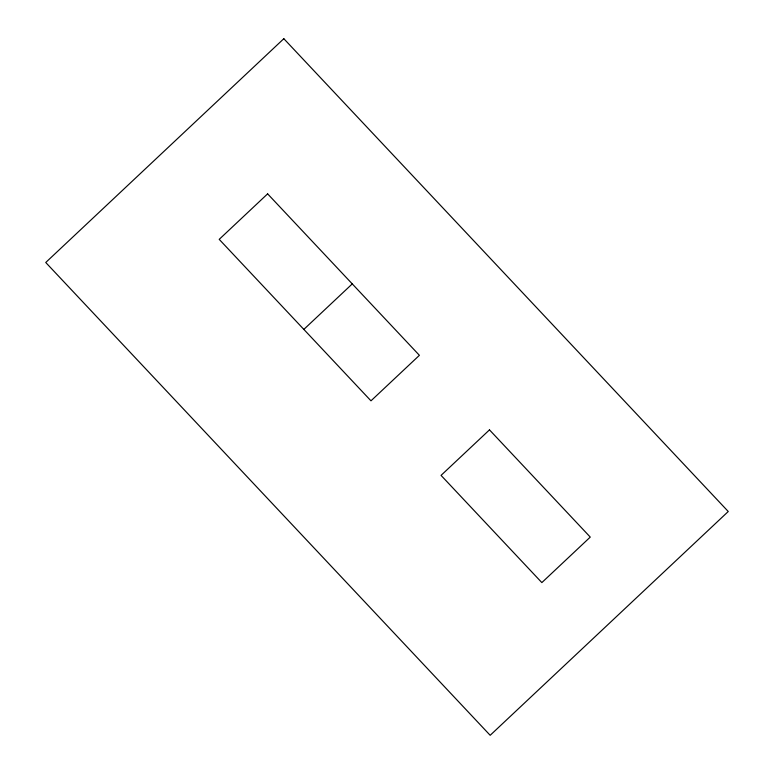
<?xml version="1.0" encoding="UTF-8"?>
<svg xmlns="http://www.w3.org/2000/svg" width="774" height="774" viewBox="0 0 774 774"><rect width="100%" height="100%" fill="white"/><g stroke="black" fill="none" stroke-linecap="round" stroke-linejoin="round"><path stroke-width="1.16" d="M303.843 329.405L352.267 283.894M283.826 38.7L45.743 262.492L490.174 735.3L728.257 511.508L283.826 38.7M267.62 193.848L219.206 239.36L370.978 400.826L419.402 355.314L267.62 193.848M489.478 429.87L441.054 475.381L541.848 582.599L590.262 537.088L489.478 429.87"/></g></svg>
